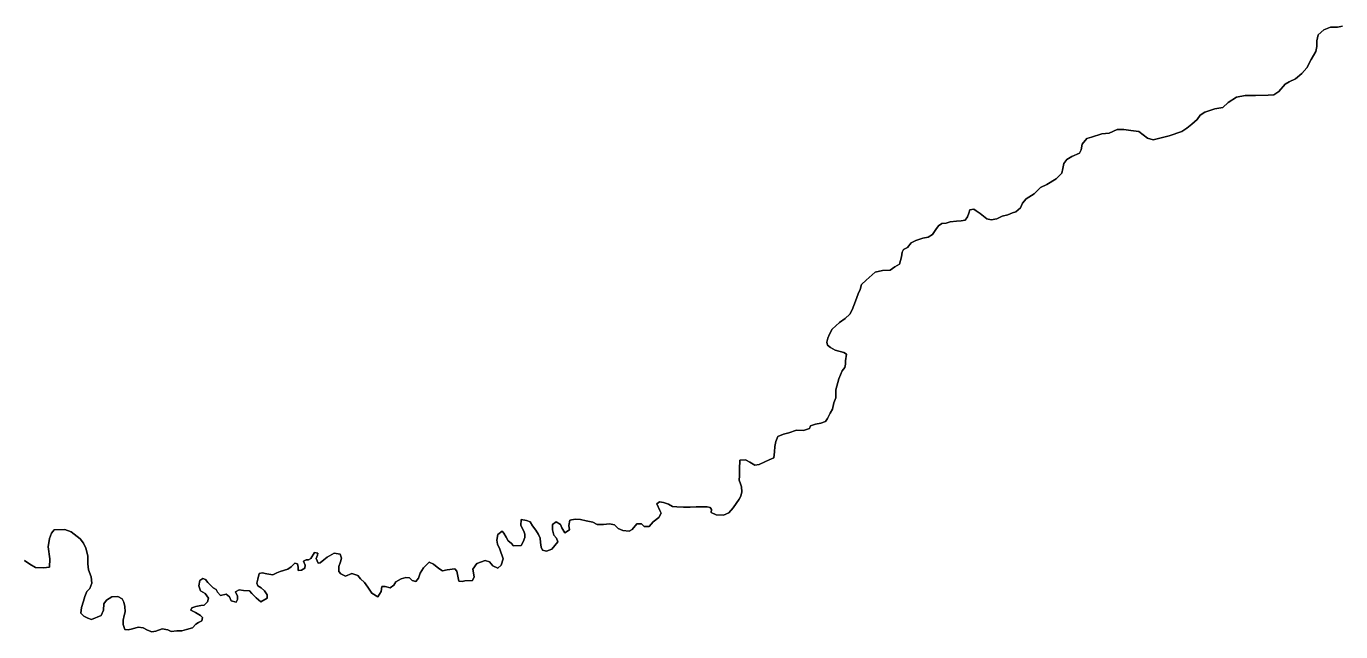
# Model space of a CAD drawing. Header units: inches. Extents: x 33.9 to 41.9, y -4.8 to 5.4.
# Drawn here: x 35.1794 to 35.2475, y -0.4853 to -0.4539 of the extents above; entities that cross this region are included whole.
import ezdxf

# ---------------------------------------------------------------- set-up
doc = ezdxf.new("R2010")
doc.units = ezdxf.units.IN
doc.header["$MEASUREMENT"] = 0
doc.layers.add('Counties', color=7, linetype='Continuous')

msp = doc.modelspace()

# ---------------------------------------------------------------- linework, layer by layer
at = {"layer": 'Counties'}
for points in [[(35.179329, -0.481608), (35.179604, -0.481805), (35.179891, -0.481976), (35.180309, -0.481988), (35.180609, -0.481949), (35.180635, -0.481528), (35.180543, -0.480909), (35.180608, -0.480475), (35.180712, -0.480199), (35.180855, -0.480028), (35.181404, -0.480001), (35.18173, -0.480119), (35.182201, -0.480487), (35.182371, -0.48071), (35.182502, -0.480973), (35.182607, -0.481368), (35.182607, -0.481776), (35.182634, -0.482091), (35.182778, -0.48246), (35.182804, -0.482775), (35.182713, -0.483052), (35.182543, -0.48321), (35.182439, -0.483473), (35.182374, -0.483723), (35.18227, -0.484039), (35.182244, -0.484341), (35.182388, -0.484486), (35.18261, -0.484591), (35.182793, -0.484657), (35.183289, -0.484459), (35.183406, -0.484182), (35.183432, -0.483853), (35.183576, -0.483656), (35.18385, -0.483498), (35.184163, -0.483471), (35.184372, -0.483589), (35.184464, -0.483773), (35.184516, -0.483997), (35.18453, -0.48426), (35.184478, -0.484457), (35.184426, -0.484707), (35.184426, -0.484918), (35.184518, -0.485181), (35.184687, -0.485207), (35.184922, -0.485141), (35.185209, -0.485062), (35.185471, -0.485088), (35.185693, -0.485219), (35.185915, -0.485298), (35.186124, -0.485271), (35.18645, -0.48514), (35.186751, -0.485192), (35.18692, -0.485284), (35.187208, -0.485244), (35.187469, -0.485257), (35.187704, -0.485191), (35.18803, -0.485098), (35.188187, -0.484901), (35.18833, -0.484822), (35.188513, -0.48473), (35.188539, -0.484559), (35.188434, -0.484453), (35.188173, -0.484296), (35.187938, -0.484178), (35.18799, -0.484059), (35.188199, -0.483993), (35.188447, -0.48394), (35.18863, -0.483927), (35.188799, -0.483756), (35.188851, -0.483558), (35.188681, -0.483322), (35.188433, -0.483177), (35.188341, -0.482914), (35.188393, -0.482651), (35.18855, -0.482546), (35.188693, -0.482585), (35.188824, -0.482743), (35.188981, -0.482927), (35.189099, -0.483032), (35.189242, -0.483111), (35.189321, -0.483255), (35.189465, -0.483413), (35.189765, -0.483347), (35.189935, -0.483491), (35.190027, -0.483702), (35.190275, -0.483767), (35.190353, -0.483623), (35.190353, -0.483452), (35.190248, -0.483228), (35.190444, -0.483136), (35.190666, -0.483162), (35.190966, -0.483188), (35.191097, -0.483319), (35.191319, -0.483543), (35.191555, -0.483753), (35.191881, -0.483568), (35.191894, -0.483384), (35.19175, -0.483174), (35.19158, -0.483016), (35.191397, -0.482924), (35.191345, -0.48278), (35.191397, -0.482582), (35.191475, -0.482279), (35.191631, -0.48224), (35.191879, -0.482305), (35.19218, -0.482345), (35.192389, -0.482252), (35.192558, -0.482173), (35.192963, -0.482054), (35.193133, -0.481936), (35.193315, -0.481751), (35.193459, -0.481778), (35.193498, -0.481949), (35.193498, -0.48212), (35.193668, -0.482106), (35.193838, -0.482014), (35.193851, -0.481856), (35.193772, -0.481646), (35.193903, -0.48158), (35.19402, -0.48158), (35.194151, -0.481501), (35.194346, -0.481198), (35.194503, -0.481224), (35.19449, -0.481329), (35.194425, -0.4815), (35.19453, -0.48175), (35.194634, -0.481737), (35.194817, -0.481579), (35.194999, -0.481434), (35.195365, -0.481236), (35.195665, -0.481275), (35.195731, -0.481486), (35.195692, -0.48167), (35.195601, -0.48192), (35.195601, -0.48217), (35.195706, -0.482301), (35.195941, -0.48242), (35.196267, -0.482288), (35.196581, -0.482379), (35.196724, -0.48255), (35.196921, -0.482747), (35.197104, -0.482997), (35.197313, -0.4833), (35.197614, -0.483484), (35.197783, -0.48322), (35.197822, -0.482957), (35.197992, -0.482957), (35.198253, -0.483022), (35.198449, -0.482891), (35.198553, -0.482706), (35.198827, -0.482561), (35.199062, -0.482482), (35.199258, -0.482508), (35.199402, -0.48264), (35.199584, -0.482692), (35.199728, -0.482521), (35.199819, -0.482271), (35.199975, -0.481981), (35.200275, -0.481692), (35.200498, -0.481797), (35.200772, -0.48202), (35.200968, -0.482138), (35.201216, -0.482098), (35.201608, -0.482045), (35.201712, -0.482164), (35.201818, -0.482677), (35.201987, -0.482703), (35.202131, -0.482663), (35.202523, -0.48265), (35.202601, -0.482452), (35.202535, -0.482058), (35.202744, -0.481768), (35.203174, -0.48161), (35.203396, -0.481675), (35.20358, -0.481885), (35.203841, -0.482004), (35.20401, -0.481846), (35.204101, -0.48153), (35.203944, -0.481017), (35.203813, -0.480767), (35.203787, -0.480556), (35.203839, -0.480254), (35.204061, -0.480096), (35.204139, -0.480201), (35.204257, -0.480398), (35.204362, -0.480595), (35.204518, -0.480714), (35.204636, -0.480845), (35.205041, -0.480831), (35.205145, -0.480647), (35.205223, -0.480423), (35.205236, -0.480252), (35.205171, -0.480081), (35.205027, -0.479792), (35.205039, -0.47949), (35.205314, -0.479529), (35.20551, -0.479607), (35.205627, -0.479805), (35.205797, -0.480041), (35.205941, -0.480265), (35.206033, -0.480449), (35.206046, -0.480673), (35.206073, -0.480923), (35.206138, -0.48108), (35.20636, -0.48112), (35.206634, -0.481027), (35.206934, -0.480645), (35.206869, -0.480448), (35.206738, -0.48029), (35.206672, -0.480014), (35.206659, -0.479738), (35.206855, -0.479606), (35.207077, -0.479737), (35.207155, -0.479922), (35.207299, -0.480171), (35.207547, -0.480026), (35.207508, -0.479803), (35.20756, -0.479526), (35.207834, -0.479474), (35.208108, -0.479486), (35.208409, -0.479552), (35.208748, -0.47963), (35.208983, -0.479735), (35.20931, -0.479735), (35.209623, -0.479708), (35.209871, -0.479761), (35.210068, -0.479945), (35.210303, -0.480063), (35.210642, -0.480089), (35.210786, -0.479997), (35.211034, -0.479707), (35.211269, -0.479707), (35.211412, -0.479851), (35.211661, -0.479851), (35.211882, -0.479614), (35.212169, -0.479377), (35.212287, -0.479153), (35.212221, -0.479022), (35.212064, -0.478667), (35.212208, -0.478561), (35.212417, -0.4786), (35.212678, -0.478692), (35.212874, -0.478811), (35.213096, -0.478823), (35.213449, -0.478849), (35.213788, -0.478849), (35.214101, -0.478836), (35.214389, -0.478835), (35.214676, -0.478822), (35.214833, -0.478861), (35.214898, -0.478966), (35.214885, -0.479124), (35.215147, -0.479242), (35.215525, -0.479255), (35.215786, -0.479136), (35.216021, -0.478886), (35.216334, -0.478439), (35.216412, -0.478281), (35.216464, -0.478044), (35.216451, -0.477794), (35.216398, -0.477636), (35.216333, -0.477439), (35.216346, -0.477228), (35.216345, -0.476873), (35.216371, -0.476412), (35.216658, -0.476386), (35.21688, -0.476517), (35.217142, -0.476662), (35.217364, -0.476635), (35.217651, -0.47649), (35.217886, -0.476385), (35.218121, -0.476292), (35.218159, -0.475976), (35.218185, -0.4757), (35.218237, -0.475437), (35.218328, -0.475187), (35.218629, -0.475068), (35.218903, -0.475002), (35.219307, -0.474857), (35.21966, -0.47487), (35.219973, -0.474764), (35.220025, -0.474633), (35.220286, -0.474553), (35.220561, -0.474487), (35.220796, -0.474408), (35.2209, -0.47425), (35.221043, -0.473974), (35.22116, -0.473763), (35.221225, -0.473447), (35.22133, -0.473184), (35.221342, -0.472763), (35.221498, -0.472197), (35.221667, -0.471776), (35.221798, -0.471605), (35.221837, -0.471434), (35.221837, -0.471263), (35.221889, -0.470921), (35.221745, -0.470842), (35.221301, -0.470711), (35.221065, -0.470579), (35.220909, -0.470461), (35.220869, -0.47029), (35.220921, -0.470093), (35.220999, -0.469882), (35.221143, -0.469632), (35.221521, -0.469277), (35.221821, -0.469066), (35.222056, -0.468842), (35.222186, -0.468618), (35.222355, -0.468171), (35.222499, -0.467789), (35.22259, -0.467578), (35.222668, -0.467315), (35.222903, -0.467078), (35.223372, -0.46667), (35.223751, -0.466577), (35.224156, -0.466564), (35.224391, -0.466392), (35.224626, -0.466261), (35.224743, -0.465879), (35.224768, -0.465629), (35.224847, -0.465497), (35.225042, -0.465392), (35.225238, -0.465155), (35.225486, -0.465023), (35.225838, -0.464904), (35.226113, -0.464865), (35.226348, -0.46472), (35.226517, -0.464469), (35.22666, -0.464272), (35.22683, -0.464153), (35.227052, -0.464127), (35.227261, -0.464061), (35.227587, -0.464034), (35.227822, -0.464021), (35.228031, -0.463981), (35.228149, -0.46381), (35.228214, -0.463613), (35.228279, -0.463441), (35.228475, -0.463402), (35.228605, -0.463494), (35.228814, -0.463625), (35.228984, -0.46377), (35.229154, -0.463901), (35.229376, -0.463967), (35.229664, -0.463914), (35.229951, -0.463769), (35.230238, -0.463703), (35.230486, -0.463597), (35.230656, -0.463544), (35.23089, -0.463347), (35.231008, -0.463097), (35.23119, -0.462873), (35.231608, -0.462622), (35.231934, -0.46228), (35.23226, -0.462135), (35.232743, -0.461845), (35.23303, -0.461542), (35.233082, -0.461305), (35.233147, -0.461042), (35.233303, -0.460831), (35.233551, -0.460673), (35.233956, -0.460515), (35.234047, -0.460331), (35.234099, -0.460041), (35.234334, -0.459751), (35.234582, -0.459685), (35.235117, -0.459514), (35.235496, -0.459474), (35.2359, -0.459289), (35.236253, -0.459289), (35.236619, -0.459328), (35.237024, -0.459393), (35.237481, -0.459722), (35.237768, -0.459814), (35.238108, -0.459734), (35.238591, -0.459602), (35.239244, -0.459391), (35.239518, -0.45922), (35.239765, -0.459009), (35.240052, -0.458759), (35.240196, -0.458535), (35.240444, -0.45839), (35.240953, -0.458219), (35.241371, -0.458139), (35.241658, -0.457876), (35.242075, -0.457612), (35.242532, -0.45752), (35.243068, -0.457519), (35.243721, -0.457505), (35.244008, -0.457479), (35.244282, -0.457307), (35.244595, -0.456939), (35.244817, -0.456807), (35.245143, -0.456649), (35.245469, -0.456372), (35.24573, -0.456095), (35.245951, -0.455661), (35.246186, -0.45524), (35.246251, -0.454977), (35.246251, -0.454687), (35.246316, -0.454385), (35.246599, -0.454126), (35.246959, -0.453977), (35.247319, -0.453977), (35.247573, -0.453934)], [(35.247573, -0.453934), (35.247319, -0.453977), (35.246959, -0.453977), (35.246599, -0.454126), (35.246316, -0.454385), (35.246251, -0.454687), (35.246251, -0.454977), (35.246186, -0.45524), (35.245951, -0.455661), (35.24573, -0.456095), (35.245469, -0.456372), (35.245143, -0.456649), (35.244817, -0.456807), (35.244595, -0.456939), (35.244282, -0.457307), (35.244008, -0.457479), (35.243721, -0.457505), (35.243068, -0.457519), (35.242532, -0.45752), (35.242075, -0.457612), (35.241658, -0.457876), (35.241371, -0.458139), (35.240953, -0.458219), (35.240444, -0.45839), (35.240196, -0.458535), (35.240052, -0.458759), (35.239765, -0.459009), (35.239518, -0.45922), (35.239244, -0.459391), (35.238591, -0.459602), (35.238108, -0.459734), (35.237768, -0.459814), (35.237481, -0.459722), (35.237024, -0.459393), (35.236619, -0.459328), (35.236253, -0.459289), (35.2359, -0.459289), (35.235496, -0.459474), (35.235117, -0.459514), (35.234582, -0.459685), (35.234334, -0.459751), (35.234099, -0.460041), (35.234047, -0.460331), (35.233956, -0.460515), (35.233551, -0.460673), (35.233303, -0.460831), (35.233147, -0.461042), (35.233082, -0.461305), (35.23303, -0.461542), (35.232743, -0.461845), (35.23226, -0.462135), (35.231934, -0.46228), (35.231608, -0.462622), (35.23119, -0.462873), (35.231008, -0.463097), (35.23089, -0.463347), (35.230656, -0.463544), (35.230486, -0.463597), (35.230238, -0.463703), (35.229951, -0.463769), (35.229664, -0.463914), (35.229376, -0.463967), (35.229154, -0.463901), (35.228984, -0.46377), (35.228814, -0.463625), (35.228605, -0.463494), (35.228475, -0.463402), (35.228279, -0.463441), (35.228214, -0.463613), (35.228149, -0.46381), (35.228031, -0.463981), (35.227822, -0.464021), (35.227587, -0.464034), (35.227261, -0.464061), (35.227052, -0.464127), (35.22683, -0.464153), (35.22666, -0.464272), (35.226517, -0.464469), (35.226348, -0.46472), (35.226113, -0.464865), (35.225838, -0.464904), (35.225486, -0.465023), (35.225238, -0.465155), (35.225042, -0.465392), (35.224847, -0.465497), (35.224768, -0.465629), (35.224743, -0.465879), (35.224626, -0.466261), (35.224391, -0.466392), (35.224156, -0.466564), (35.223751, -0.466577), (35.223372, -0.46667), (35.222903, -0.467078), (35.222668, -0.467315), (35.22259, -0.467578), (35.222499, -0.467789), (35.222355, -0.468171), (35.222186, -0.468618), (35.222056, -0.468842), (35.221821, -0.469066), (35.221521, -0.469277), (35.221143, -0.469632), (35.220999, -0.469882), (35.220921, -0.470093), (35.220869, -0.47029), (35.220909, -0.470461), (35.221065, -0.470579), (35.221301, -0.470711), (35.221745, -0.470842), (35.221889, -0.470921), (35.221837, -0.471263), (35.221837, -0.471434), (35.221798, -0.471605), (35.221667, -0.471776), (35.221498, -0.472197), (35.221342, -0.472763), (35.22133, -0.473184), (35.221225, -0.473447), (35.22116, -0.473763), (35.221043, -0.473974), (35.2209, -0.47425), (35.220796, -0.474408), (35.220561, -0.474487), (35.220286, -0.474553), (35.220025, -0.474633), (35.219973, -0.474764), (35.21966, -0.47487), (35.219307, -0.474857), (35.218903, -0.475002), (35.218629, -0.475068), (35.218328, -0.475187), (35.218237, -0.475437), (35.218185, -0.4757), (35.218159, -0.475976), (35.218121, -0.476292), (35.217886, -0.476385), (35.217651, -0.47649), (35.217364, -0.476635), (35.217142, -0.476662), (35.21688, -0.476517), (35.216658, -0.476386), (35.216371, -0.476412), (35.216345, -0.476873), (35.216346, -0.477228), (35.216333, -0.477439), (35.216398, -0.477636), (35.216451, -0.477794), (35.216464, -0.478044), (35.216412, -0.478281), (35.216334, -0.478439), (35.216021, -0.478886), (35.215786, -0.479136), (35.215525, -0.479255), (35.215147, -0.479242), (35.214885, -0.479124), (35.214898, -0.478966), (35.214833, -0.478861), (35.214676, -0.478822), (35.214389, -0.478835), (35.214101, -0.478836), (35.213788, -0.478849), (35.213449, -0.478849), (35.213096, -0.478823), (35.212874, -0.478811), (35.212678, -0.478692), (35.212417, -0.4786), (35.212208, -0.478561), (35.212064, -0.478667), (35.212221, -0.479022), (35.212287, -0.479153), (35.212169, -0.479377), (35.211882, -0.479614), (35.211661, -0.479851), (35.211412, -0.479851), (35.211269, -0.479707), (35.211034, -0.479707), (35.210786, -0.479997), (35.210642, -0.480089), (35.210303, -0.480063), (35.210068, -0.479945), (35.209871, -0.479761), (35.209623, -0.479708), (35.20931, -0.479735), (35.208983, -0.479735), (35.208748, -0.47963), (35.208409, -0.479552), (35.208108, -0.479486), (35.207834, -0.479474), (35.20756, -0.479526), (35.207508, -0.479803), (35.207547, -0.480026), (35.207299, -0.480171), (35.207155, -0.479922), (35.207077, -0.479737), (35.206855, -0.479606), (35.206659, -0.479738), (35.206672, -0.480014), (35.206738, -0.48029), (35.206869, -0.480448), (35.206934, -0.480645), (35.206634, -0.481027), (35.20636, -0.48112), (35.206138, -0.48108), (35.206073, -0.480923), (35.206046, -0.480673), (35.206033, -0.480449), (35.205941, -0.480265), (35.205797, -0.480041), (35.205627, -0.479805), (35.20551, -0.479607), (35.205314, -0.479529), (35.205039, -0.47949), (35.205027, -0.479792), (35.205171, -0.480081), (35.205236, -0.480252), (35.205223, -0.480423), (35.205145, -0.480647), (35.205041, -0.480831), (35.204636, -0.480845), (35.204518, -0.480714), (35.204362, -0.480595), (35.204257, -0.480398), (35.204139, -0.480201), (35.204061, -0.480096), (35.203839, -0.480254), (35.203787, -0.480556), (35.203813, -0.480767), (35.203944, -0.481017), (35.204101, -0.48153), (35.20401, -0.481846), (35.203841, -0.482004), (35.20358, -0.481885), (35.203396, -0.481675), (35.203174, -0.48161), (35.202744, -0.481768), (35.202535, -0.482058), (35.202601, -0.482452), (35.202523, -0.48265), (35.202131, -0.482663), (35.201987, -0.482703), (35.201818, -0.482677), (35.201712, -0.482164), (35.201608, -0.482045), (35.201216, -0.482098), (35.200968, -0.482138), (35.200772, -0.48202), (35.200498, -0.481797), (35.200275, -0.481692), (35.199975, -0.481981), (35.199819, -0.482271), (35.199728, -0.482521), (35.199584, -0.482692), (35.199402, -0.48264), (35.199258, -0.482508), (35.199062, -0.482482), (35.198827, -0.482561), (35.198553, -0.482706), (35.198449, -0.482891), (35.198253, -0.483022), (35.197992, -0.482957), (35.197822, -0.482957), (35.197783, -0.48322), (35.197614, -0.483484), (35.197313, -0.4833), (35.197104, -0.482997), (35.196921, -0.482747), (35.196724, -0.48255), (35.196581, -0.482379), (35.196267, -0.482288), (35.195941, -0.48242), (35.195706, -0.482301), (35.195601, -0.48217), (35.195601, -0.48192), (35.195692, -0.48167), (35.195731, -0.481486), (35.195665, -0.481275), (35.195365, -0.481236), (35.194999, -0.481434), (35.194817, -0.481579), (35.194634, -0.481737), (35.19453, -0.48175), (35.194425, -0.4815), (35.19449, -0.481329), (35.194503, -0.481224), (35.194346, -0.481198), (35.194151, -0.481501), (35.19402, -0.48158), (35.193903, -0.48158), (35.193772, -0.481646), (35.193851, -0.481856), (35.193838, -0.482014), (35.193668, -0.482106), (35.193498, -0.48212), (35.193498, -0.481949), (35.193459, -0.481778), (35.193315, -0.481751), (35.193133, -0.481936), (35.192963, -0.482054), (35.192558, -0.482173), (35.192389, -0.482252), (35.19218, -0.482345), (35.191879, -0.482305), (35.191631, -0.48224), (35.191475, -0.482279), (35.191397, -0.482582), (35.191345, -0.48278), (35.191397, -0.482924), (35.19158, -0.483016), (35.19175, -0.483174), (35.191894, -0.483384), (35.191881, -0.483568), (35.191555, -0.483753), (35.191319, -0.483543), (35.191097, -0.483319), (35.190966, -0.483188), (35.190666, -0.483162), (35.190444, -0.483136), (35.190248, -0.483228), (35.190353, -0.483452), (35.190353, -0.483623), (35.190275, -0.483767), (35.190027, -0.483702), (35.189935, -0.483491), (35.189765, -0.483347), (35.189465, -0.483413), (35.189321, -0.483255), (35.189242, -0.483111), (35.189099, -0.483032), (35.188981, -0.482927), (35.188824, -0.482743), (35.188693, -0.482585), (35.18855, -0.482546), (35.188393, -0.482651), (35.188341, -0.482914), (35.188433, -0.483177), (35.188681, -0.483322), (35.188851, -0.483558), (35.188799, -0.483756), (35.18863, -0.483927), (35.188447, -0.48394), (35.188199, -0.483993), (35.18799, -0.484059), (35.187938, -0.484178), (35.188173, -0.484296), (35.188434, -0.484453), (35.188539, -0.484559), (35.188513, -0.48473), (35.18833, -0.484822), (35.188187, -0.484901), (35.18803, -0.485098), (35.187704, -0.485191), (35.187469, -0.485257), (35.187208, -0.485244), (35.18692, -0.485284), (35.186751, -0.485192), (35.18645, -0.48514), (35.186124, -0.485271), (35.185915, -0.485298), (35.185693, -0.485219), (35.185471, -0.485088), (35.185209, -0.485062), (35.184922, -0.485141), (35.184687, -0.485207), (35.184518, -0.485181), (35.184426, -0.484918), (35.184426, -0.484707), (35.184478, -0.484457), (35.18453, -0.48426), (35.184516, -0.483997), (35.184464, -0.483773), (35.184372, -0.483589), (35.184163, -0.483471), (35.18385, -0.483498), (35.183576, -0.483656), (35.183432, -0.483853), (35.183406, -0.484182), (35.183289, -0.484459), (35.182793, -0.484657), (35.18261, -0.484591), (35.182388, -0.484486), (35.182244, -0.484341), (35.18227, -0.484039), (35.182374, -0.483723), (35.182439, -0.483473), (35.182543, -0.48321), (35.182713, -0.483052), (35.182804, -0.482775), (35.182778, -0.48246), (35.182634, -0.482091), (35.182607, -0.481776), (35.182607, -0.481368), (35.182502, -0.480973), (35.182371, -0.48071), (35.182201, -0.480487), (35.18173, -0.480119), (35.181404, -0.480001), (35.180855, -0.480028), (35.180712, -0.480199), (35.180608, -0.480475), (35.180543, -0.480909), (35.180635, -0.481528), (35.180609, -0.481949), (35.180309, -0.481988), (35.179891, -0.481976), (35.179604, -0.481805), (35.179329, -0.481608)], [(35.179329, -0.481608), (35.179604, -0.481805), (35.179891, -0.481976), (35.180309, -0.481988), (35.180609, -0.481949), (35.180635, -0.481528), (35.180543, -0.480909), (35.180608, -0.480475), (35.180712, -0.480199), (35.180855, -0.480028), (35.181404, -0.480001), (35.18173, -0.480119), (35.182201, -0.480487), (35.182371, -0.48071), (35.182502, -0.480973), (35.182607, -0.481368), (35.182607, -0.481776), (35.182634, -0.482091), (35.182778, -0.48246), (35.182804, -0.482775), (35.182713, -0.483052), (35.182543, -0.48321), (35.182439, -0.483473), (35.182374, -0.483723), (35.18227, -0.484039), (35.182244, -0.484341), (35.182388, -0.484486), (35.18261, -0.484591), (35.182793, -0.484657), (35.183289, -0.484459), (35.183406, -0.484182), (35.183432, -0.483853), (35.183576, -0.483656), (35.18385, -0.483498), (35.184163, -0.483471), (35.184372, -0.483589), (35.184464, -0.483773), (35.184516, -0.483997), (35.18453, -0.48426), (35.184478, -0.484457), (35.184426, -0.484707), (35.184426, -0.484918), (35.184518, -0.485181), (35.184687, -0.485207), (35.184922, -0.485141), (35.185209, -0.485062), (35.185471, -0.485088), (35.185693, -0.485219), (35.185915, -0.485298), (35.186124, -0.485271), (35.18645, -0.48514), (35.186751, -0.485192), (35.18692, -0.485284), (35.187208, -0.485244), (35.187469, -0.485257), (35.187704, -0.485191), (35.18803, -0.485098), (35.188187, -0.484901), (35.18833, -0.484822), (35.188513, -0.48473), (35.188539, -0.484559), (35.188434, -0.484453), (35.188173, -0.484296), (35.187938, -0.484178), (35.18799, -0.484059), (35.188199, -0.483993), (35.188447, -0.48394), (35.18863, -0.483927), (35.188799, -0.483756), (35.188851, -0.483558), (35.188681, -0.483322), (35.188433, -0.483177), (35.188341, -0.482914), (35.188393, -0.482651), (35.18855, -0.482546), (35.188693, -0.482585), (35.188824, -0.482743), (35.188981, -0.482927), (35.189099, -0.483032), (35.189242, -0.483111), (35.189321, -0.483255), (35.189465, -0.483413), (35.189765, -0.483347), (35.189935, -0.483491), (35.190027, -0.483702), (35.190275, -0.483767), (35.190353, -0.483623), (35.190353, -0.483452), (35.190248, -0.483228), (35.190444, -0.483136), (35.190666, -0.483162), (35.190966, -0.483188), (35.191097, -0.483319), (35.191319, -0.483543), (35.191555, -0.483753), (35.191881, -0.483568), (35.191894, -0.483384), (35.19175, -0.483174), (35.19158, -0.483016), (35.191397, -0.482924), (35.191345, -0.48278), (35.191397, -0.482582), (35.191475, -0.482279), (35.191631, -0.48224), (35.191879, -0.482305), (35.19218, -0.482345), (35.192389, -0.482252), (35.192558, -0.482173), (35.192963, -0.482054), (35.193133, -0.481936), (35.193315, -0.481751), (35.193459, -0.481778), (35.193498, -0.481949), (35.193498, -0.48212), (35.193668, -0.482106), (35.193838, -0.482014), (35.193851, -0.481856), (35.193772, -0.481646), (35.193903, -0.48158), (35.19402, -0.48158), (35.194151, -0.481501), (35.194346, -0.481198), (35.194503, -0.481224), (35.19449, -0.481329), (35.194425, -0.4815), (35.19453, -0.48175), (35.194634, -0.481737), (35.194817, -0.481579), (35.194999, -0.481434), (35.195365, -0.481236), (35.195665, -0.481275), (35.195731, -0.481486), (35.195692, -0.48167), (35.195601, -0.48192), (35.195601, -0.48217), (35.195706, -0.482301), (35.195941, -0.48242), (35.196267, -0.482288), (35.196581, -0.482379), (35.196724, -0.48255), (35.196921, -0.482747), (35.197104, -0.482997), (35.197313, -0.4833), (35.197614, -0.483484), (35.197783, -0.48322), (35.197822, -0.482957), (35.197992, -0.482957), (35.198253, -0.483022), (35.198449, -0.482891), (35.198553, -0.482706), (35.198827, -0.482561), (35.199062, -0.482482), (35.199258, -0.482508), (35.199402, -0.48264), (35.199584, -0.482692), (35.199728, -0.482521), (35.199819, -0.482271), (35.199975, -0.481981), (35.200275, -0.481692), (35.200498, -0.481797), (35.200772, -0.48202), (35.200968, -0.482138), (35.201216, -0.482098), (35.201608, -0.482045), (35.201712, -0.482164), (35.201818, -0.482677), (35.201987, -0.482703), (35.202131, -0.482663), (35.202523, -0.48265), (35.202601, -0.482452), (35.202535, -0.482058), (35.202744, -0.481768), (35.203174, -0.48161), (35.203396, -0.481675), (35.20358, -0.481885), (35.203841, -0.482004), (35.20401, -0.481846), (35.204101, -0.48153), (35.203944, -0.481017), (35.203813, -0.480767), (35.203787, -0.480556), (35.203839, -0.480254), (35.204061, -0.480096), (35.204139, -0.480201), (35.204257, -0.480398), (35.204362, -0.480595), (35.204518, -0.480714), (35.204636, -0.480845), (35.205041, -0.480831), (35.205145, -0.480647), (35.205223, -0.480423), (35.205236, -0.480252), (35.205171, -0.480081), (35.205027, -0.479792), (35.205039, -0.47949), (35.205314, -0.479529), (35.20551, -0.479607), (35.205627, -0.479805), (35.205797, -0.480041), (35.205941, -0.480265), (35.206033, -0.480449), (35.206046, -0.480673), (35.206073, -0.480923), (35.206138, -0.48108), (35.20636, -0.48112), (35.206634, -0.481027), (35.206934, -0.480645), (35.206869, -0.480448), (35.206738, -0.48029), (35.206672, -0.480014), (35.206659, -0.479738), (35.206855, -0.479606), (35.207077, -0.479737), (35.207155, -0.479922), (35.207299, -0.480171), (35.207547, -0.480026), (35.207508, -0.479803), (35.20756, -0.479526), (35.207834, -0.479474), (35.208108, -0.479486), (35.208409, -0.479552), (35.208748, -0.47963), (35.208983, -0.479735), (35.20931, -0.479735), (35.209623, -0.479708), (35.209871, -0.479761), (35.210068, -0.479945), (35.210303, -0.480063), (35.210642, -0.480089), (35.210786, -0.479997), (35.211034, -0.479707), (35.211269, -0.479707), (35.211412, -0.479851), (35.211661, -0.479851), (35.211882, -0.479614), (35.212169, -0.479377), (35.212287, -0.479153), (35.212221, -0.479022), (35.212064, -0.478667), (35.212208, -0.478561), (35.212417, -0.4786), (35.212678, -0.478692), (35.212874, -0.478811), (35.213096, -0.478823), (35.213449, -0.478849), (35.213788, -0.478849), (35.214101, -0.478836), (35.214389, -0.478835), (35.214676, -0.478822), (35.214833, -0.478861), (35.214898, -0.478966), (35.214885, -0.479124), (35.215147, -0.479242), (35.215525, -0.479255), (35.215786, -0.479136), (35.216021, -0.478886), (35.216334, -0.478439), (35.216412, -0.478281), (35.216464, -0.478044), (35.216451, -0.477794), (35.216398, -0.477636), (35.216333, -0.477439), (35.216346, -0.477228), (35.216345, -0.476873), (35.216371, -0.476412), (35.216658, -0.476386), (35.21688, -0.476517), (35.217142, -0.476662), (35.217364, -0.476635), (35.217651, -0.47649), (35.217886, -0.476385), (35.218121, -0.476292), (35.218159, -0.475976), (35.218185, -0.4757), (35.218237, -0.475437), (35.218328, -0.475187), (35.218629, -0.475068), (35.218903, -0.475002), (35.219307, -0.474857), (35.21966, -0.47487), (35.219973, -0.474764), (35.220025, -0.474633), (35.220286, -0.474553), (35.220561, -0.474487), (35.220796, -0.474408), (35.2209, -0.47425), (35.221043, -0.473974), (35.22116, -0.473763), (35.221225, -0.473447), (35.22133, -0.473184), (35.221342, -0.472763), (35.221498, -0.472197), (35.221667, -0.471776), (35.221798, -0.471605), (35.221837, -0.471434), (35.221837, -0.471263), (35.221889, -0.470921), (35.221745, -0.470842), (35.221301, -0.470711), (35.221065, -0.470579), (35.220909, -0.470461), (35.220869, -0.47029), (35.220921, -0.470093), (35.220999, -0.469882), (35.221143, -0.469632), (35.221521, -0.469277), (35.221821, -0.469066), (35.222056, -0.468842), (35.222186, -0.468618), (35.222355, -0.468171), (35.222499, -0.467789), (35.22259, -0.467578), (35.222668, -0.467315), (35.222903, -0.467078), (35.223372, -0.46667), (35.223751, -0.466577), (35.224156, -0.466564), (35.224391, -0.466392), (35.224626, -0.466261), (35.224743, -0.465879), (35.224768, -0.465629), (35.224847, -0.465497), (35.225042, -0.465392), (35.225238, -0.465155), (35.225486, -0.465023), (35.225838, -0.464904), (35.226113, -0.464865), (35.226348, -0.46472), (35.226517, -0.464469), (35.22666, -0.464272), (35.22683, -0.464153), (35.227052, -0.464127), (35.227261, -0.464061), (35.227587, -0.464034), (35.227822, -0.464021), (35.228031, -0.463981), (35.228149, -0.46381), (35.228214, -0.463613), (35.228279, -0.463441), (35.228475, -0.463402), (35.228605, -0.463494), (35.228814, -0.463625), (35.228984, -0.46377), (35.229154, -0.463901), (35.229376, -0.463967), (35.229664, -0.463914), (35.229951, -0.463769), (35.230238, -0.463703), (35.230486, -0.463597), (35.230656, -0.463544), (35.23089, -0.463347), (35.231008, -0.463097), (35.23119, -0.462873), (35.231608, -0.462622), (35.231934, -0.46228), (35.23226, -0.462135), (35.232743, -0.461845), (35.23303, -0.461542), (35.233082, -0.461305), (35.233147, -0.461042), (35.233303, -0.460831), (35.233551, -0.460673), (35.233956, -0.460515), (35.234047, -0.460331), (35.234099, -0.460041), (35.234334, -0.459751), (35.234582, -0.459685), (35.235117, -0.459514), (35.235496, -0.459474), (35.2359, -0.459289), (35.236253, -0.459289), (35.236619, -0.459328), (35.237024, -0.459393), (35.237481, -0.459722), (35.237768, -0.459814), (35.238108, -0.459734), (35.238591, -0.459602), (35.239244, -0.459391), (35.239518, -0.45922), (35.239765, -0.459009), (35.240052, -0.458759), (35.240196, -0.458535), (35.240444, -0.45839), (35.240953, -0.458219), (35.241371, -0.458139), (35.241658, -0.457876), (35.242075, -0.457612), (35.242532, -0.45752), (35.243068, -0.457519), (35.243721, -0.457505), (35.244008, -0.457479), (35.244282, -0.457307), (35.244595, -0.456939), (35.244817, -0.456807), (35.245143, -0.456649), (35.245469, -0.456372), (35.24573, -0.456095), (35.245951, -0.455661), (35.246186, -0.45524), (35.246251, -0.454977), (35.246251, -0.454687), (35.246316, -0.454385), (35.246599, -0.454126), (35.246959, -0.453977), (35.247319, -0.453977), (35.247573, -0.453934)], [(35.247573, -0.453934), (35.247319, -0.453977), (35.246959, -0.453977), (35.246599, -0.454126), (35.246316, -0.454385), (35.246251, -0.454687), (35.246251, -0.454977), (35.246186, -0.45524), (35.245951, -0.455661), (35.24573, -0.456095), (35.245469, -0.456372), (35.245143, -0.456649), (35.244817, -0.456807), (35.244595, -0.456939), (35.244282, -0.457307), (35.244008, -0.457479), (35.243721, -0.457505), (35.243068, -0.457519), (35.242532, -0.45752), (35.242075, -0.457612), (35.241658, -0.457876), (35.241371, -0.458139), (35.240953, -0.458219), (35.240444, -0.45839), (35.240196, -0.458535), (35.240052, -0.458759), (35.239765, -0.459009), (35.239518, -0.45922), (35.239244, -0.459391), (35.238591, -0.459602), (35.238108, -0.459734), (35.237768, -0.459814), (35.237481, -0.459722), (35.237024, -0.459393), (35.236619, -0.459328), (35.236253, -0.459289), (35.2359, -0.459289), (35.235496, -0.459474), (35.235117, -0.459514), (35.234582, -0.459685), (35.234334, -0.459751), (35.234099, -0.460041), (35.234047, -0.460331), (35.233956, -0.460515), (35.233551, -0.460673), (35.233303, -0.460831), (35.233147, -0.461042), (35.233082, -0.461305), (35.23303, -0.461542), (35.232743, -0.461845), (35.23226, -0.462135), (35.231934, -0.46228), (35.231608, -0.462622), (35.23119, -0.462873), (35.231008, -0.463097), (35.23089, -0.463347), (35.230656, -0.463544), (35.230486, -0.463597), (35.230238, -0.463703), (35.229951, -0.463769), (35.229664, -0.463914), (35.229376, -0.463967), (35.229154, -0.463901), (35.228984, -0.46377), (35.228814, -0.463625), (35.228605, -0.463494), (35.228475, -0.463402), (35.228279, -0.463441), (35.228214, -0.463613), (35.228149, -0.46381), (35.228031, -0.463981), (35.227822, -0.464021), (35.227587, -0.464034), (35.227261, -0.464061), (35.227052, -0.464127), (35.22683, -0.464153), (35.22666, -0.464272), (35.226517, -0.464469), (35.226348, -0.46472), (35.226113, -0.464865), (35.225838, -0.464904), (35.225486, -0.465023), (35.225238, -0.465155), (35.225042, -0.465392), (35.224847, -0.465497), (35.224768, -0.465629), (35.224743, -0.465879), (35.224626, -0.466261), (35.224391, -0.466392), (35.224156, -0.466564), (35.223751, -0.466577), (35.223372, -0.46667), (35.222903, -0.467078), (35.222668, -0.467315), (35.22259, -0.467578), (35.222499, -0.467789), (35.222355, -0.468171), (35.222186, -0.468618), (35.222056, -0.468842), (35.221821, -0.469066), (35.221521, -0.469277), (35.221143, -0.469632), (35.220999, -0.469882), (35.220921, -0.470093), (35.220869, -0.47029), (35.220909, -0.470461), (35.221065, -0.470579), (35.221301, -0.470711), (35.221745, -0.470842), (35.221889, -0.470921), (35.221837, -0.471263), (35.221837, -0.471434), (35.221798, -0.471605), (35.221667, -0.471776), (35.221498, -0.472197), (35.221342, -0.472763), (35.22133, -0.473184), (35.221225, -0.473447), (35.22116, -0.473763), (35.221043, -0.473974), (35.2209, -0.47425), (35.220796, -0.474408), (35.220561, -0.474487), (35.220286, -0.474553), (35.220025, -0.474633), (35.219973, -0.474764), (35.21966, -0.47487), (35.219307, -0.474857), (35.218903, -0.475002), (35.218629, -0.475068), (35.218328, -0.475187), (35.218237, -0.475437), (35.218185, -0.4757), (35.218159, -0.475976), (35.218121, -0.476292), (35.217886, -0.476385), (35.217651, -0.47649), (35.217364, -0.476635), (35.217142, -0.476662), (35.21688, -0.476517), (35.216658, -0.476386), (35.216371, -0.476412), (35.216345, -0.476873), (35.216346, -0.477228), (35.216333, -0.477439), (35.216398, -0.477636), (35.216451, -0.477794), (35.216464, -0.478044), (35.216412, -0.478281), (35.216334, -0.478439), (35.216021, -0.478886), (35.215786, -0.479136), (35.215525, -0.479255), (35.215147, -0.479242), (35.214885, -0.479124), (35.214898, -0.478966), (35.214833, -0.478861), (35.214676, -0.478822), (35.214389, -0.478835), (35.214101, -0.478836), (35.213788, -0.478849), (35.213449, -0.478849), (35.213096, -0.478823), (35.212874, -0.478811), (35.212678, -0.478692), (35.212417, -0.4786), (35.212208, -0.478561), (35.212064, -0.478667), (35.212221, -0.479022), (35.212287, -0.479153), (35.212169, -0.479377), (35.211882, -0.479614), (35.211661, -0.479851), (35.211412, -0.479851), (35.211269, -0.479707), (35.211034, -0.479707), (35.210786, -0.479997), (35.210642, -0.480089), (35.210303, -0.480063), (35.210068, -0.479945), (35.209871, -0.479761), (35.209623, -0.479708), (35.20931, -0.479735), (35.208983, -0.479735), (35.208748, -0.47963), (35.208409, -0.479552), (35.208108, -0.479486), (35.207834, -0.479474), (35.20756, -0.479526), (35.207508, -0.479803), (35.207547, -0.480026), (35.207299, -0.480171), (35.207155, -0.479922), (35.207077, -0.479737), (35.206855, -0.479606), (35.206659, -0.479738), (35.206672, -0.480014), (35.206738, -0.48029), (35.206869, -0.480448), (35.206934, -0.480645), (35.206634, -0.481027), (35.20636, -0.48112), (35.206138, -0.48108), (35.206073, -0.480923), (35.206046, -0.480673), (35.206033, -0.480449), (35.205941, -0.480265), (35.205797, -0.480041), (35.205627, -0.479805), (35.20551, -0.479607), (35.205314, -0.479529), (35.205039, -0.47949), (35.205027, -0.479792), (35.205171, -0.480081), (35.205236, -0.480252), (35.205223, -0.480423), (35.205145, -0.480647), (35.205041, -0.480831), (35.204636, -0.480845), (35.204518, -0.480714), (35.204362, -0.480595), (35.204257, -0.480398), (35.204139, -0.480201), (35.204061, -0.480096), (35.203839, -0.480254), (35.203787, -0.480556), (35.203813, -0.480767), (35.203944, -0.481017), (35.204101, -0.48153), (35.20401, -0.481846), (35.203841, -0.482004), (35.20358, -0.481885), (35.203396, -0.481675), (35.203174, -0.48161), (35.202744, -0.481768), (35.202535, -0.482058), (35.202601, -0.482452), (35.202523, -0.48265), (35.202131, -0.482663), (35.201987, -0.482703), (35.201818, -0.482677), (35.201712, -0.482164), (35.201608, -0.482045), (35.201216, -0.482098), (35.200968, -0.482138), (35.200772, -0.48202), (35.200498, -0.481797), (35.200275, -0.481692), (35.199975, -0.481981), (35.199819, -0.482271), (35.199728, -0.482521), (35.199584, -0.482692), (35.199402, -0.48264), (35.199258, -0.482508), (35.199062, -0.482482), (35.198827, -0.482561), (35.198553, -0.482706), (35.198449, -0.482891), (35.198253, -0.483022), (35.197992, -0.482957), (35.197822, -0.482957), (35.197783, -0.48322), (35.197614, -0.483484), (35.197313, -0.4833), (35.197104, -0.482997), (35.196921, -0.482747), (35.196724, -0.48255), (35.196581, -0.482379), (35.196267, -0.482288), (35.195941, -0.48242), (35.195706, -0.482301), (35.195601, -0.48217), (35.195601, -0.48192), (35.195692, -0.48167), (35.195731, -0.481486), (35.195665, -0.481275), (35.195365, -0.481236), (35.194999, -0.481434), (35.194817, -0.481579), (35.194634, -0.481737), (35.19453, -0.48175), (35.194425, -0.4815), (35.19449, -0.481329), (35.194503, -0.481224), (35.194346, -0.481198), (35.194151, -0.481501), (35.19402, -0.48158), (35.193903, -0.48158), (35.193772, -0.481646), (35.193851, -0.481856), (35.193838, -0.482014), (35.193668, -0.482106), (35.193498, -0.48212), (35.193498, -0.481949), (35.193459, -0.481778), (35.193315, -0.481751), (35.193133, -0.481936), (35.192963, -0.482054), (35.192558, -0.482173), (35.192389, -0.482252), (35.19218, -0.482345), (35.191879, -0.482305), (35.191631, -0.48224), (35.191475, -0.482279), (35.191397, -0.482582), (35.191345, -0.48278), (35.191397, -0.482924), (35.19158, -0.483016), (35.19175, -0.483174), (35.191894, -0.483384), (35.191881, -0.483568), (35.191555, -0.483753), (35.191319, -0.483543), (35.191097, -0.483319), (35.190966, -0.483188), (35.190666, -0.483162), (35.190444, -0.483136), (35.190248, -0.483228), (35.190353, -0.483452), (35.190353, -0.483623), (35.190275, -0.483767), (35.190027, -0.483702), (35.189935, -0.483491), (35.189765, -0.483347), (35.189465, -0.483413), (35.189321, -0.483255), (35.189242, -0.483111), (35.189099, -0.483032), (35.188981, -0.482927), (35.188824, -0.482743), (35.188693, -0.482585), (35.18855, -0.482546), (35.188393, -0.482651), (35.188341, -0.482914), (35.188433, -0.483177), (35.188681, -0.483322), (35.188851, -0.483558), (35.188799, -0.483756), (35.18863, -0.483927), (35.188447, -0.48394), (35.188199, -0.483993), (35.18799, -0.484059), (35.187938, -0.484178), (35.188173, -0.484296), (35.188434, -0.484453), (35.188539, -0.484559), (35.188513, -0.48473), (35.18833, -0.484822), (35.188187, -0.484901), (35.18803, -0.485098), (35.187704, -0.485191), (35.187469, -0.485257), (35.187208, -0.485244), (35.18692, -0.485284), (35.186751, -0.485192), (35.18645, -0.48514), (35.186124, -0.485271), (35.185915, -0.485298), (35.185693, -0.485219), (35.185471, -0.485088), (35.185209, -0.485062), (35.184922, -0.485141), (35.184687, -0.485207), (35.184518, -0.485181), (35.184426, -0.484918), (35.184426, -0.484707), (35.184478, -0.484457), (35.18453, -0.48426), (35.184516, -0.483997), (35.184464, -0.483773), (35.184372, -0.483589), (35.184163, -0.483471), (35.18385, -0.483498), (35.183576, -0.483656), (35.183432, -0.483853), (35.183406, -0.484182), (35.183289, -0.484459), (35.182793, -0.484657), (35.18261, -0.484591), (35.182388, -0.484486), (35.182244, -0.484341), (35.18227, -0.484039), (35.182374, -0.483723), (35.182439, -0.483473), (35.182543, -0.48321), (35.182713, -0.483052), (35.182804, -0.482775), (35.182778, -0.48246), (35.182634, -0.482091), (35.182607, -0.481776), (35.182607, -0.481368), (35.182502, -0.480973), (35.182371, -0.48071), (35.182201, -0.480487), (35.18173, -0.480119), (35.181404, -0.480001), (35.180855, -0.480028), (35.180712, -0.480199), (35.180608, -0.480475), (35.180543, -0.480909), (35.180635, -0.481528), (35.180609, -0.481949), (35.180309, -0.481988), (35.179891, -0.481976), (35.179604, -0.481805), (35.179329, -0.481608)]]:
    msp.add_lwpolyline(points, dxfattribs=at)

doc.saveas('drawing.dxf')
